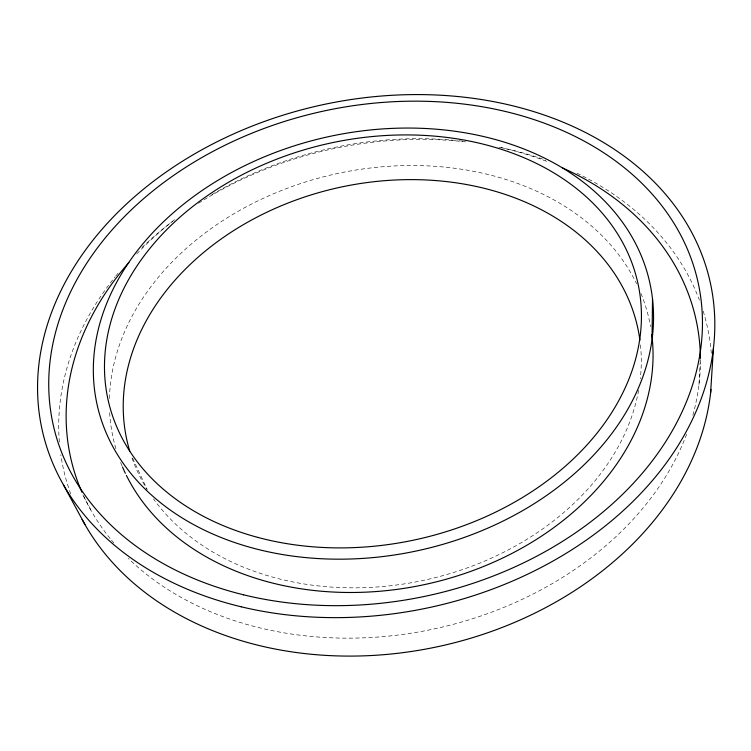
<?xml version="1.0" encoding="UTF-8"?>
<svg xmlns="http://www.w3.org/2000/svg" width="751" height="751" viewBox="0 0 751 751"><rect width="100%" height="100%" fill="white"/><g stroke="black" fill="none" stroke-linecap="round" stroke-linejoin="round"><path stroke-width="0.56" stroke-dasharray="3.75 2.82" d="M698.984 384.559L700.129 362.855M82.92 494.984L92.016 512.21M132.655 458.279L147.158 489.492A261.517 200.921 -12.4 0 1 131.547 456.711M703.18 311.139A329.708 254.401 -12.4 0 1 711.31 353.345M70.735 493.961A329.708 254.401 -12.4 0 1 60.812 454.815M59.367 442.067A329.708 254.401 -12.4 0 1 115.156 276.809M115.879 275.908A329.708 254.401 -12.4 0 1 118.085 273.214M141.958 247.53A329.708 254.401 -12.4 0 1 174.701 219.686M198.527 203.239A329.708 254.401 -12.4 0 1 208.431 197.166M209.435 196.574A329.708 254.401 -12.4 0 1 466.897 142.023M501.095 147.6A329.708 254.401 -12.4 0 1 545.799 160.188M576.946 173.199A329.708 254.401 -12.4 0 1 699.425 300.128M640.462 344.897A261.517 200.921 -12.4 0 1 640.303 378.823M638.622 390.323A261.517 200.921 -12.4 0 1 426.69 579.669A261.517 200.921 -12.4 0 1 153.514 498.964M700.448 359.654A320.208 245.821 -12.4 0 1 692.6 416.129M686.639 434.219A320.208 245.821 -12.4 0 1 437.044 628.287A320.208 245.821 -12.4 0 1 128.28 558.378M113.889 543.048A320.208 245.821 -12.4 0 1 110.876 539.443M110.144 538.533A320.208 245.821 -12.4 0 1 82.845 494.318M136.71 253.969A320.208 245.821 -12.4 0 1 172.683 221.338M211.82 194.687A320.208 245.821 -12.4 0 1 458.035 140.662M459.18 140.784A320.208 245.821 -12.4 0 1 462.635 141.16M498.936 147.168A320.208 245.821 -12.4 0 1 548.662 162.122M122.028 465.892A274.472 210.092 -12.4 0 1 119.888 460.551M115.898 448.676A274.472 210.092 -12.4 0 1 109.58 411.285M109.439 398.462A274.472 210.092 -12.4 0 1 336.87 173.641A274.472 210.092 -12.4 0 1 636.632 283.775M640.95 293.416A274.472 210.092 -12.4 0 1 650.573 326.582"/><path stroke-width="1.13" d="M652.065 336.927L652.516 299.02A282.996 211.763 -12.4 0 0 213.143 183.263A282.996 211.763 -12.4 0 0 254.645 548.559A282.996 211.763 -12.4 0 0 652.516 299.02M710.596 393.008L713.45 348.004M63.431 484.827L84.947 524.545M710.972 389.469A329.708 254.401 -12.4 0 1 434.669 647.334A329.708 254.401 -12.4 0 1 82.112 519.401M129.792 451.248A261.517 200.921 -12.4 0 1 339.818 187.337A261.517 200.921 -12.4 0 1 639.908 340.222M562.583 167.961A320.208 245.821 -12.4 0 1 700.439 358.48M81.897 492.168A320.208 245.821 -12.4 0 1 128.872 262.559M651.793 334.617A274.472 210.092 -12.4 0 1 442.123 580.345A274.472 210.092 -12.4 0 1 126.375 475.392M125.351 473.299A274.472 210.092 -12.4 0 1 122.479 466.953M241.174 606.789A342.09 257.002 -12.4 0 0 712.643 295.331A342.09 257.002 -12.4 0 0 174.73 166.206A342.09 257.002 -12.4 0 0 241.174 606.789M257.753 537.387A271.252 202.836 -12.4 0 0 640.575 299.752A271.252 202.836 -12.4 0 0 220.531 187.093A271.252 202.836 -12.4 0 0 257.753 537.387M243.596 594.82A330.215 247.868 -12.4 0 0 700.561 296.072A330.215 247.868 -12.4 0 0 182.615 169.341A330.215 247.868 -12.4 0 0 243.596 594.82"/></g></svg>
